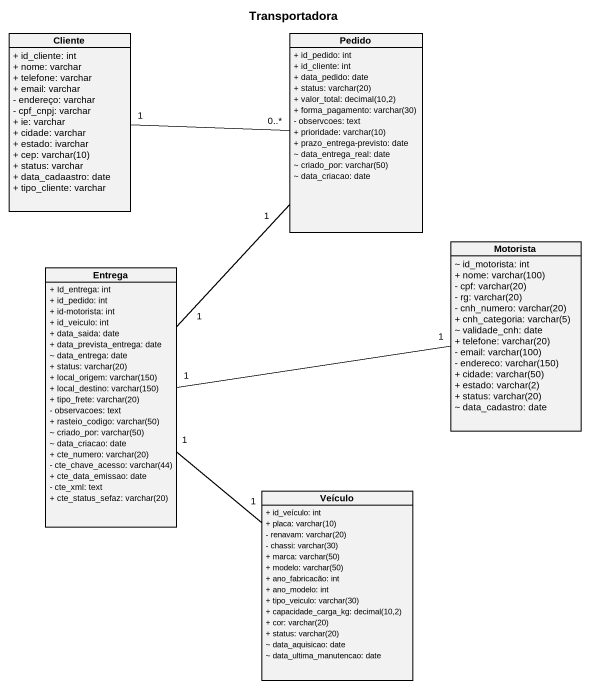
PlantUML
@startuml
title Transportadora
hide circle
hide empty members
skinparam classAttributeIconSize 0
class Cliente {
  + id_cliente: int
  + nome: varchar
  + telefone: varchar
  + email: varchar
  - endereço: varchar
  - cpf_cnpj: varchar
  + ie: varchar
  + cidade: varchar
  + estado: ivarchar
  {field} + cep: varchar(10)
  + status: varchar
  + data_cadaastro: date
  + tipo_cliente: varchar
}
class Pedido {
  + id_pedido: int
  + id_cliente: int
  + data_pedido: date
  {field} + status: varchar(20)
  {field} + valor_total: decimal(10,2)
  {field} + forma_pagamento: varchar(30)
  - observcoes: text
  {field} + prioridade: varchar(10)
  + prazo_entrega-previsto: date
  ~ data_entrega_real: date
  {field} ~ criado_por: varchar(50)
  ~ data_criacao: date
}
class Entrega {
  + Id_entrega: int
  + id_pedido: int
  + id-motorista: int
  + id_veiculo: int
  + data_saida: date
  + data_prevista_entrega: date
  ~ data_entrega: date
  {field} + status: varchar(20)
  {field} + local_origem: varchar(150)
  {field} + local_destino: varchar(150)
  {field} + tipo_frete: varchar(20)
  - observacoes: text
  {field} + rasteio_codigo: varchar(50)
  {field} ~ criado_por: varchar(50)
  ~ data_criacao: date
  {field} + cte_numero: varchar(20)
  {field} - cte_chave_acesso: varchar(44)
  + cte_data_emissao: date
  - cte_xml: text
  {field} + cte_status_sefaz: varchar(20)
}
class Motorista {
  ~ id_motorista: int
  {field} + nome: varchar(100)
  {field} - cpf: varchar(20)
  {field} - rg: varchar(20)
  {field} - cnh_numero: varchar(20)
  {field} + cnh_categoria: varchar(5)
  ~ validade_cnh: date
  {field} + telefone: varchar(20)
  {field} - email: varchar(100)
  {field} - endereco: varchar(150)
  {field} + cidade: varchar(50)
  {field} + estado: varchar(2)
  {field} + status: varchar(20)
  ~ data_cadastro: date
}
class Veículo {
  + id_veículo: int
  {field} + placa: varchar(10)
  {field} - renavam: varchar(20)
  {field} - chassi: varchar(30)
  {field} + marca: varchar(50)
  {field} + modelo: varchar(50)
  + ano_fabricacão: int
  + ano_modelo: int
  {field} + tipo_veiculo: varchar(30)
  {field} + capacidade_carga_kg: decimal(10,2)
  {field} + cor: varchar(20)
  {field} + status: varchar(20)
  ~ data_aquisicao: date
  ~ data_ultima_manutencao: date
}
Cliente "1" -right- "0..*" Pedido
Pedido "1" -- "1" Entrega
Entrega "1" -right- "1" Motorista
Entrega "1" -- "1" Veículo
@enduml
